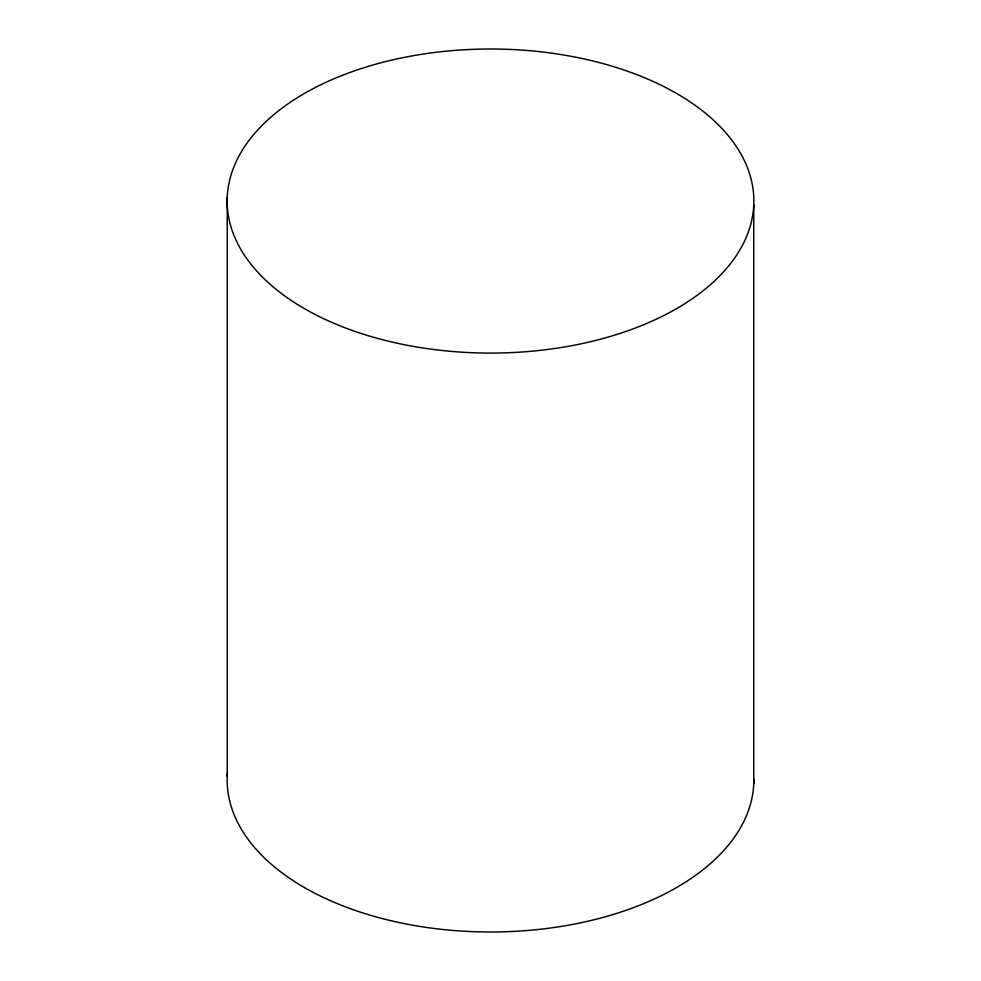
<?xml version="1.0" encoding="UTF-8"?>
<svg xmlns="http://www.w3.org/2000/svg" width="981" height="981" viewBox="0 0 981 981"><rect width="100%" height="100%" fill="white"/><g stroke="black" fill="none" stroke-linecap="round" stroke-linejoin="round"><path stroke-width="1.47" d="M753.764 204.857A263.349 152.043 0 0 1 353.148 330.769A263.349 152.043 0 0 1 364.601 67.505A263.349 152.043 0 0 1 753.764 204.857L753.764 783.77M227.236 197.23L227.236 776.143M753.837 779.392A263.349 152.043 0 0 1 485.154 931.962A263.349 152.043 0 0 1 227.408 773.224"/></g></svg>
